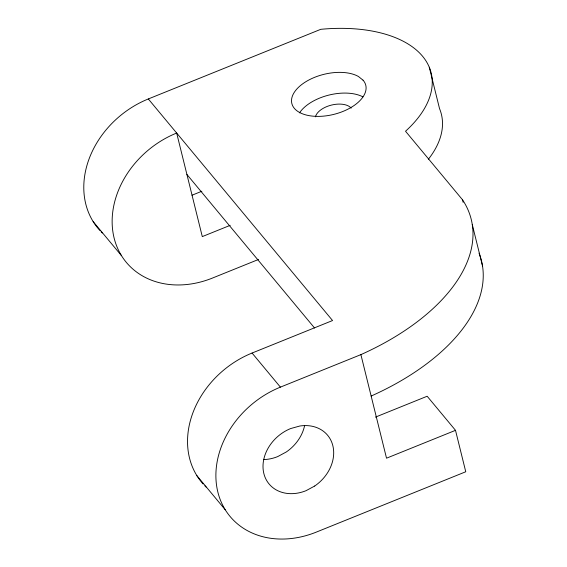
<?xml version="1.0" encoding="UTF-8"?>
<svg xmlns="http://www.w3.org/2000/svg" width="567" height="567" viewBox="0 0 567 567"><rect width="100%" height="100%" fill="white"/><g stroke="black" fill="none" stroke-linecap="round" stroke-linejoin="round"><path stroke-width="0.85" d="M99.92 230.5A88.842 72.236 -39.7 0 1 148.32 98.956L320.787 29.314A131.565 71.272 -13.9 0 1 405.525 131.239L462.502 199.768L463.126 202.306M192.015 195.218L201.873 191.235M230.216 225.326L202.291 236.602L176.663 133.047A88.842 72.236 -39.7 0 0 114.116 238.034A88.842 72.236 -39.7 0 0 212.54 278.028L258.531 259.452M203.085 483.949A88.842 72.236 -39.7 0 1 252.067 353.043L332.553 320.539L148.32 98.956M375.425 417.135L427.164 396.241L455.507 430.332L465.755 471.758L316.287 532.115A88.842 72.236 -39.7 0 1 217.863 492.121A88.842 72.236 -39.7 0 1 280.41 387.133L360.895 354.63A203.858 110.43 -13.9 0 0 462.502 199.768M455.507 430.332L386.524 458.193L360.895 354.63M186.912 174.466L314.557 327.995M252.067 353.043L280.41 387.133M93.158 221.598L121.501 255.689M196.905 475.685L225.248 509.776M472.268 224.56L482.524 265.987M429.283 67.218L439.538 108.644A131.565 71.272 -13.9 0 1 428.432 159.192M102.336 232.966A88.842 72.236 -39.7 0 1 101.11 231.754M479.044 253.18A203.858 110.43 -13.9 0 1 371.144 396.057M206.083 487.053A88.842 72.236 -39.7 0 1 204.857 485.841M304.571 425.774A38.074 30.958 -39.7 0 1 286.356 451.934L277.695 456.598A38.074 30.958 -39.7 0 1 263.492 459.575M315.45 116.859A19.037 10.312 -13.9 0 1 331.553 105.058A19.037 10.312 -13.9 0 1 351.179 108.127M299.518 112.883A38.074 20.625 -13.9 0 1 362.915 96.858M314.706 486.025L306.038 490.689A38.074 30.958 -39.7 0 1 263.853 473.551A38.074 30.958 -39.7 0 1 290.658 428.553L299.851 426.008A38.074 30.958 -39.7 0 1 332.843 445.69A38.074 30.958 -39.7 0 1 314.706 486.025M362.972 80.124L358.457 76.51A38.074 20.625 -13.9 0 0 295.776 90.273A38.074 20.625 -13.9 0 0 327.074 115.711A38.074 20.625 -13.9 0 0 363.298 80.45L362.972 80.124"/></g></svg>
